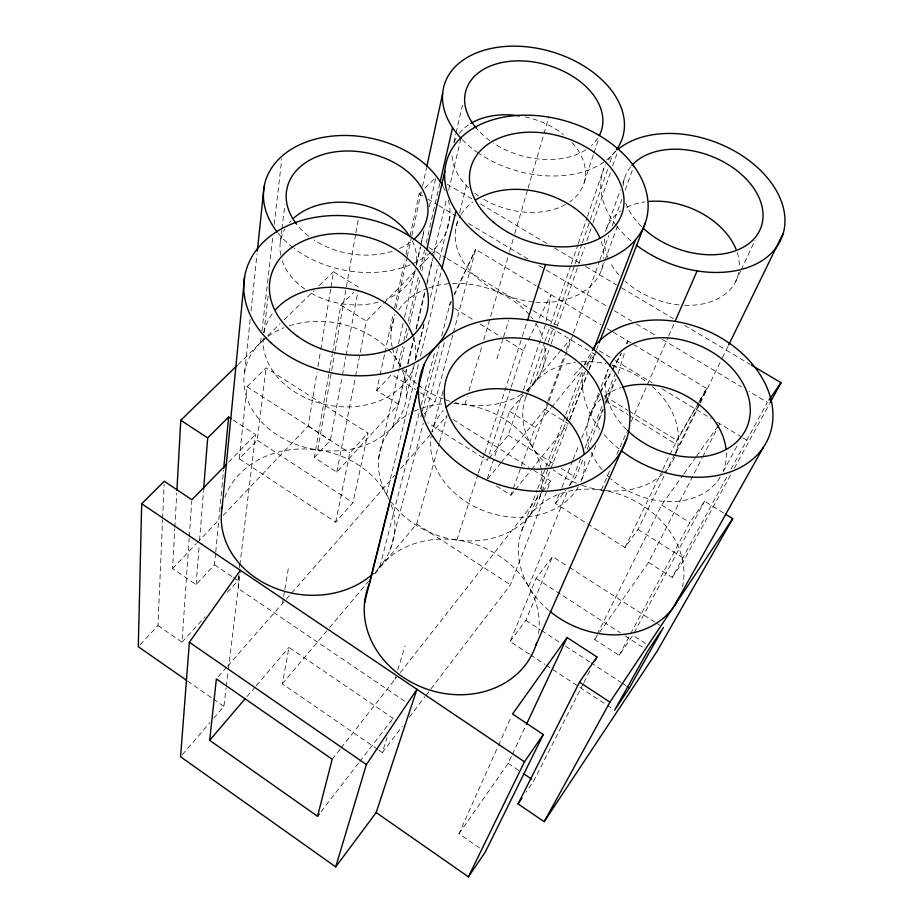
<?xml version="1.0" encoding="UTF-8"?>
<svg xmlns="http://www.w3.org/2000/svg" width="923" height="923" viewBox="0 0 923 923"><rect width="100%" height="100%" fill="white"/><g stroke="black" fill="none" stroke-linecap="round" stroke-linejoin="round"><path stroke-width="0.69" stroke-dasharray="4.62 3.46" d="M140.158 644.692L157.96 625.552L162.563 519.845M162.621 518.414L164.121 484.137M215.613 553.304L214.517 564.772L196.068 584.605L172.578 568.603L174.782 528.671M174.862 527.241L176.755 493.009M238.953 574.717L238.18 588.413L405.543 701.745M239.334 567.864L239.565 563.757M157.96 625.552L182.004 642.177L189.203 538.201M189.307 536.771L191.776 501.166M196.068 584.605L199.114 546.151M199.564 540.463L203.522 490.621M215.751 551.873L219.455 513.142M219.593 511.711L221.785 488.752M221.924 487.321L223.562 470.107M244.595 372.384L250.295 318.147M251.044 311.016L257.032 253.917M239.219 458.823L247.029 386.702L266.078 367.827L367.989 433.049L352.932 502.712L335.684 522.187L239.219 458.823L257.229 440.306L266.078 367.827M260.598 342.641L261.255 336.941M261.913 331.242L272.908 235.803M274.223 224.416L281.78 158.894M263.863 332.661L268.143 296.029M227.381 592.324L237.996 580.648L238.515 576.39M239.876 565.049L255.533 434.56L233.311 420.092M213.755 718.175L223.885 706.383L226.123 687.9M226.297 686.481L228.2 670.848M228.362 669.429L240.211 571.683M280.43 241.676L281.815 230.288M281.988 228.869L284.919 204.675M223.078 515.519L308.224 425.988L317.039 372.211M317.974 366.546L320.523 350.982M320.754 349.563L330.734 288.703M330.965 287.295L333.526 271.72L358.689 287.295L357.905 291.541M282.473 603.48L283.419 597.804M283.649 596.385L284.607 590.708M284.838 589.301L288.403 568.026M406.766 369.465L398.54 404.286L336.791 472.115L314.316 457.531L328.796 374.276M329.038 372.857L332.222 354.513M332.476 353.105L340.806 305.132L353.728 292.245M317.743 449.951L334.957 351.963M335.211 350.544L355.643 234.223M355.897 232.804L358.632 217.24M377.622 749.326L282.323 683.828L288.945 647.381L393.094 718.302L391.802 722.421M314.316 457.531L330.376 440.271L342.179 376.526M342.433 375.119L345.848 356.705M346.113 355.286L357.639 292.96M336.791 472.115L355.332 377.53M355.609 376.123L366.396 321.066L417.669 268.57M335.684 522.187L349.805 452.974L367.989 433.049M398.54 404.286L376.711 390.475L379.745 376.446M380.045 375.038L384.591 353.982M384.891 352.586L393.371 313.278M394.583 307.671L404.874 259.94M406.085 254.333L409.42 238.895M410.02 236.08L419.134 193.853L421.107 191.926M391.087 331.149L394.744 314.281M395.967 308.651L406.951 258.048M407.251 256.64L411.52 236.957M411.831 235.55L421.28 191.972M422.503 186.354L426.472 168.078M392.829 368.912L398.182 345.156M398.494 343.76L403.213 322.808M404.47 317.212L415.165 269.701M416.423 264.116L420.196 247.341M421.453 241.757L423.969 230.577M429.31 206.821L435.921 177.481M416.4 265.247L420.565 246.776M420.876 245.391L424.303 230.15M398.701 363.143L402.532 346.39M403.812 340.806L406.685 328.253M408.278 321.273L418.823 275.204M420.092 269.62L424.568 250.075M426.161 243.095L440.213 181.669M378.649 458.558L399.301 368.877M399.624 367.481L404.782 345.064M406.397 338.049L408.335 329.649M409.627 324.042L420.277 277.8M421.892 270.785L426.08 252.579M453.816 142.58L455.743 134.25M456.066 132.854L462.515 105.072M392.817 426.807L406.408 369.269M407.724 363.662L413.689 338.395M416.019 328.565L425.295 289.268M426.945 282.253L432.587 258.394M433.914 252.787L446.709 198.595M448.67 190.265L460.796 138.888M408.081 363.893L414.346 337.426M416.319 329.073L425.538 290.076M426.853 284.503L432.783 259.432M433.118 258.036L434.756 251.079L418.673 267.543M406.535 396.071L413.931 365.439M415.269 359.878L424.015 323.685M430.406 297.241L438.137 265.224M439.475 259.651L449.893 216.501M415.408 360.247L423.98 324.758M386.564 494.509L419.1 361.643M420.473 356.059L442.048 267.947M456.447 225.489L458.177 218.497M459.562 212.901L467.176 182.154M379.895 566.63L419.423 411.935M421.2 404.966L434.733 352.009M421.938 412.604L420.496 418.177L423.23 415.119M422.296 411.208L439.175 345.744M441.69 335.995L450.505 301.786M390.141 549.97L423.253 423.219M424.707 417.646L444.713 341.049M424.142 414.092L435.045 401.84L453.135 333.93M453.505 332.545L475.657 249.395L536.125 285.795M443.063 390.994L431.976 431.964A78.628 62.452 18.8 0 1 443.294 410.389M374.992 573.575L416.688 523.976L439.198 443.455M439.59 442.059L446.963 415.685L432.783 431.872M618.156 373.573L625.217 350.567M627.155 343.771L627.928 341.06L625.921 344.775L627.928 341.06M464.88 404.597L467.292 396.325M468.907 390.81L482.198 345.294M483.802 339.779L509.173 252.879M509.577 251.506L514.411 234.95M514.815 233.577L527.702 189.434M528.106 188.061L548.804 117.14M394.952 679.386L395.759 676.721M397.778 670.052L405.059 646.042M496.886 358.689L503.185 338.176M503.6 336.803L508.642 320.396M378.799 750.134L382.33 752.568L387.072 737.489M456.85 540.024L477.952 474.41M478.391 473.049L484.54 453.908M484.979 452.547L521.91 337.737M522.349 336.364L527.621 319.969M510.742 388.456L487.286 460.427L427.787 422.792M511.192 387.095L523.133 350.428L527.564 341.556M598.589 393.186L588.424 419.227A72.363 55.415 24.3 0 0 590.074 449.386M584.213 182.489L593.593 154.095M594.043 152.733L598.958 137.862M487.309 478.61L509.588 411.335L523.341 394.998M489.109 458.235L508.261 435.183L522.983 391.467M523.445 390.094L545.539 324.515L550.939 294.702L537.036 322.565M525.914 397.109L527.31 393.036M527.771 391.675L544.455 342.721M544.916 341.36L550.489 325.034M550.95 323.685L570.875 265.213M571.337 263.851L577.833 244.814M578.294 243.453L587.097 217.609M587.559 216.247L603.78 168.655M534.117 383.264L547.697 343.737M548.17 342.375L553.788 326.015M554.261 324.654L581.894 244.237M582.367 242.876L589.855 221.07M590.328 219.709L608.13 167.917M609.999 162.46L612.814 154.279M542.193 369.615L550.65 345.179M551.123 343.817L556.765 327.527M557.238 326.177L578.409 265.074M578.871 263.724L584.524 247.422M586.866 240.638L592.52 224.347M592.981 222.985L610.864 171.401M612.745 165.967L617.441 152.387M496.482 486.063L510.915 495.236L520.918 467.257M521.391 465.93L535.202 427.303L550.57 408.531M606.561 228.523L620.429 189.769M622.817 183.089L625.206 176.408M501.385 462.285L544.939 409.304L547.362 402.578M547.847 401.24L564.299 355.551M566.237 350.175L570.114 339.422L560.942 350.325M532.409 446.894L548.55 402.186M549.047 400.836L573.021 334.449M573.506 333.088L599.442 261.29M599.927 259.94L608.73 235.55M612.157 226.066L621.802 199.368M625.171 190.046L633.824 166.082M601.392 270.139L604.357 262.028M604.853 260.667L617.695 225.489M521.841 530.321L537.151 489.998M537.659 488.648L545.308 468.48M545.816 467.142L565.199 416.054M565.718 414.704L582.551 370.342M584.594 364.966L591.712 351.548M530.587 514.515L539.805 490.39M540.313 489.04L548.516 467.592M549.023 466.253L586.405 368.381M586.913 367.042L592.554 352.298M539.194 498.962L567.633 424.961M569.71 419.573L588.332 371.127M588.851 369.788L596.085 350.948M596.604 349.598L598.15 345.56M569.768 419.734L587.178 374.438M589.232 369.108L594.862 354.444L585.817 365.485M425.895 695.504L510.431 584.813L547.131 490.355M547.651 489.028L550.754 481.045L533.852 470.407M601.242 386.552L608.153 369.269L607.011 372.765A75.213 56.188 23.9 0 0 626.486 429.553M674.563 454.439L638.001 529.444L625.009 547.558L555.45 503.543L561.346 488.832M561.876 487.494L572.606 460.739M573.137 459.4L579.044 444.678M581.721 437.987L599.246 394.248M528.648 586.52L567.657 490.713M569.826 485.394L580.659 458.789M584.997 448.14L602.188 405.924M604.842 399.405L615.445 373.342M597.931 420.98L603.33 407.781M605.488 402.509L613.034 384.037M569.491 485.371L575.64 477.422L583.821 457.45M587.086 449.466L603.446 409.524M605.626 404.193L615.976 378.903M529.352 654.13L510.142 641.497L536.078 578.421L552.542 556.546L568.199 566.584M595.877 445.451L580.625 482.141A78.628 62.452 18.8 0 0 584.617 458.039M510.142 641.497L525.879 620.279L552.542 556.546M601.323 490.055L611.118 467.661M616.876 454.485L626.671 432.079M631.274 421.534L668.148 337.207M668.725 335.891L675.059 321.389M479.602 848.006L458.962 833.734L497.82 746.892M498.408 745.576L511.365 716.629M451.405 301.452L449.582 305.351L453.262 307.601M454.439 294.945L475.657 249.395L454.185 294.114M458.962 833.734L508.181 763.286L511.827 755.51M512.427 754.218L525.798 725.686M735.677 281.515L740.546 271.154M741.157 269.862L755.141 240.095M625.009 547.558L662.229 470.58M662.852 469.299L676.847 440.352L696.761 405.774M675.198 453.147L699.149 403.997M699.784 402.705L706.718 388.479L634.089 344.764M676.409 452.016L699.692 404.309M700.315 403.016L721.717 359.185M722.34 357.893L728.005 346.287M528.187 340.299L536.401 323.835M645.604 643.527L632.809 635.278L619.137 655.365L594.677 639.489L596.593 635.647M597.227 634.366L661.664 505.031L683.216 474.826M583.29 683.735L533.875 780.662L525.96 792.28M583.936 682.466L591.089 668.437M599.569 632.486L648.523 562.43L702.057 458.085M702.715 456.816L717.079 428.814M717.725 427.545L719.686 423.726M619.137 655.365L629.913 635.139M630.582 633.87L689.839 522.58L704.584 501.247L724.151 513.361M598.346 396.509L599.685 393.994M600.365 392.736L611.787 371.3M612.468 370.042L621.202 353.659M634.159 632.751L704.584 501.247M723.194 471.665L737.869 444.401M600.377 391.883L611.799 370.804M612.468 369.569L621.214 353.451M648.523 562.43L672.198 577.406L727.647 475.426M731.062 469.126L767.371 402.359L748.853 391.26M672.198 577.406L684.797 558.876L730.843 474.572M734.281 468.273L769.332 404.101M698.33 403.189L675.255 443.64L628.863 415.212M699.023 401.966L706.718 388.479L697.476 404.539M594.677 639.489L598.75 633.651M684.047 473.672L695.654 457.404M696.484 456.25L718.025 426.057M382.33 752.568L402.37 726.32M409.339 717.194L425.03 696.646M321.042 811.721L358.828 762.733M359.705 761.602L393.094 718.302M555.45 503.543L565.984 489.917M332.199 759.26L340.16 749.141M341.037 748.011L396.728 677.124M400.294 672.59L541.847 492.386M542.736 491.244L550.754 481.045M510.915 495.236L514.492 490.771M515.392 489.651L530.61 470.661M531.51 469.542L567.333 424.845M551.469 407.435L582.205 369.904M487.771 478.852L500.474 463.392M527.01 390.637L560.019 351.409M282.323 683.828L328.657 628.701M329.58 627.605L368.496 581.294M246.972 696.6L255.371 686.758M256.306 685.662L288.945 647.381M182.408 754.61L210.063 722.455M218.266 676.767L226.77 667.064M227.716 665.991L285.299 600.238M286.245 599.165L394.963 475.045M400.64 468.572L431.837 432.956M574.048 375.142L585.609 362.278A98.992 73.978 23.9 0 0 584.744 364.885M182.004 642.177L205.171 616.714M376.711 390.475L391.571 374.507L415.731 389.691M172.578 568.603L196.345 543.624M197.326 542.586L219.109 519.684M228.673 462.065L255.533 434.56M425.053 188.073L434.929 178.439M238.088 364.527L266.759 336.641M267.785 335.649L280.107 323.661M284.215 319.67L314.005 290.699M319.139 285.703L333.526 271.72M447.055 184.092L473.026 199.541M480.445 203.96L547.235 243.684M554.665 248.091L580.636 263.54M585.586 266.482L616.506 284.872M621.456 287.814L673.398 318.712M684.531 325.334L750.087 364.32M419.134 193.853L422.838 196.08M427.776 199.033L437.652 204.952M438.887 205.691L456.181 216.04M468.526 223.435L529.041 259.663M538.917 265.57L545.089 269.274M546.324 270.012L608.072 306.978M614.245 310.67L631.54 321.031M636.478 323.985L656.23 335.81M662.402 339.514L741.434 386.829M537.359 286.534L601.046 324.873M607.149 328.553L612.041 331.495M613.264 332.222L632.855 344.025M428.872 247.502L445.821 257.771M447.044 258.521L531.786 309.863M533.009 310.613L558.807 326.234M599.327 350.798L614.072 359.728M615.295 360.478L652.134 382.803M661.964 388.756L711.091 418.523M717.229 422.238L741.884 437.179M743.119 437.929L746.811 440.167M550.454 327.492L597.239 355.886M612.676 365.254L619.795 369.581M604.6 396.117L627.871 410.366M629.094 411.116L676.847 440.352M454.485 308.363L474.099 320.373M480.237 324.135L501.074 336.907M505.977 339.906L523.133 350.428M605.673 400.997L627.64 414.473M544.939 409.304L568.222 423.726M340.806 305.132L366.396 321.066M661.664 505.031L689.839 522.58M509.588 411.335L535.202 427.303M508.261 435.183L555.184 464.604M561.207 468.376L575.64 477.422M420.553 392.725L435.045 401.84M638.001 529.444L684.797 558.876M452.997 419.492L529.029 467.373M569.399 567.357L654.938 622.16M656.138 622.933L659.749 625.252M308.224 425.988L330.376 440.271M247.029 386.702L349.805 452.974M536.078 578.421L620.291 632.786M625.102 635.889L644.346 648.327M416.688 523.976L510.431 584.813M257.229 440.306L352.932 502.712M525.879 620.279L540.324 629.705M541.536 630.501L560.792 643.077M565.614 646.215L589.693 661.941M590.905 662.726L621.006 682.374M622.206 683.17L625.817 685.524M530.552 654.926L544.962 664.398M546.162 665.195L606.203 704.664M607.403 705.46L613.403 709.406M214.517 564.772L232.135 576.679M233.3 577.475L237.996 580.648M508.181 763.286L519.857 771.178M187.542 681.036L212.163 698.203M213.34 699.023L223.885 706.383M402.359 370.469A81.893 64.195 10.1 0 1 363.35 445.821A81.893 64.195 10.1 0 1 260.171 420.496A81.893 64.195 10.1 0 1 266.932 337.23M268.074 336.399A81.893 64.195 10.1 0 1 283.984 327.746M289.245 325.842A81.893 64.195 10.1 0 1 387.395 348.571M388.41 349.598A81.893 64.195 10.1 0 1 401.817 369.223M541.547 470.765A83.243 67.171 17 0 1 489.144 538.997A83.243 67.171 17 0 1 391.571 502.424M388.56 497.935A83.243 67.171 17 0 1 409.212 413.816M414.046 411.323A83.243 67.171 17 0 1 442.717 403.87M453.781 403.605A83.243 67.171 17 0 1 541.305 469.392M544.674 346.471A78.386 59.545 15.8 0 1 526.087 390.971M521.38 394.294A78.386 59.545 15.8 0 1 455.235 402.705M449.778 401.205A78.386 59.545 15.8 0 1 444.459 399.428M443.155 398.932A78.386 59.545 15.8 0 1 417.473 384.441M416.354 383.541A78.386 59.545 15.8 0 1 401.701 367.85M400.905 366.685A78.386 59.545 15.8 0 1 392.575 348.525M392.229 347.186A78.386 59.545 15.8 0 1 395.229 316.139M398.748 309.943A78.386 59.545 15.8 0 1 427.268 288.484M428.572 288.011A78.386 59.545 15.8 0 1 449.755 283.638M452.478 283.476A78.386 59.545 15.8 0 1 529.998 315.585M530.898 316.658A78.386 59.545 15.8 0 1 532.617 318.827M535.732 323.269A78.386 59.545 15.8 0 1 542.909 338.568M391.156 504.719A87.166 72.802 9.1 0 1 375.315 571.568M224.831 497.416A87.166 72.802 9.1 0 1 304.532 448.936A87.166 72.802 9.1 0 1 389.068 499.528M374.796 573.518A88.793 76.332 19.5 0 1 479.51 545.805A88.793 76.332 19.5 0 1 538.236 635.774M549 610.53A85.516 69.64 25.6 0 1 529.191 516.384A85.516 69.64 25.6 0 1 629.624 498.397A85.516 69.64 25.6 0 1 682.547 586.624M674.586 457.093A80.163 61.783 22 0 1 663.775 472.911M662.749 473.891A80.163 61.783 22 0 1 580.544 484.817M576.54 483.248A80.163 61.783 22 0 1 553.119 469.68M548.804 466.115A80.163 61.783 22 0 1 527.506 393.429M528.118 392.229A80.163 61.783 22 0 1 575.271 362.393M581.098 361.828A80.163 61.783 22 0 1 606.319 363.754M611.961 365.104A80.163 61.783 22 0 1 648.004 382.987M652.388 386.61A80.163 61.783 22 0 1 675.094 455.835M448.405 200.187A94.204 67.31 11.3 0 1 431.906 251.448M430.845 252.371A94.204 67.31 11.3 0 1 411.496 264.255M410.216 264.797A94.204 67.31 11.3 0 1 294.172 248.46M293.076 247.629A94.204 67.31 11.3 0 1 278.135 233.161M443.028 186.446A94.204 67.31 11.3 0 1 445.405 191.361M410.504 242.114A71.579 51.123 11.3 0 1 396.382 249.787M392.367 251.218A71.579 51.123 11.3 0 1 313.97 239.911M308.536 236.023A71.579 51.123 11.3 0 1 297.437 225.247M619.206 449.04A98.992 73.978 23.9 0 1 603.365 433.718M599.904 429.426A98.992 73.978 23.9 0 1 583.394 370.285M630.963 240.822A95.45 64.864 20.9 0 1 616.945 226.423M616.079 225.316A95.45 64.864 20.9 0 1 605.5 164.813M608.372 159.91A95.45 64.864 20.9 0 1 615.653 151.43M615.572 151.003A92.969 62.06 16 0 1 479.418 153.783M478.252 152.999A92.969 62.06 16 0 1 462.285 139.638M641.577 226.654A72.525 49.265 20.9 0 1 625.759 203.048M623.163 185.904A72.525 49.265 20.9 0 1 631.182 166.209M597.758 138.231A70.633 47.142 16 0 1 591.366 145.661M585.817 149.872A70.633 47.142 16 0 1 493.528 143.192M489.848 140.654A70.633 47.142 16 0 1 477.295 129.324M578.167 487.056A78.628 62.452 18.8 0 1 486.975 511.93A78.628 62.452 18.8 0 1 431.179 436.002M720.102 477.341A72.363 55.415 24.3 0 1 610.957 478.91M610.08 478.126A72.363 55.415 24.3 0 1 605.096 473.245M602.061 469.819A72.363 55.415 24.3 0 1 590.558 450.678M589.555 415.788A72.363 55.415 24.3 0 1 601.058 398.932M604.9 395.771A72.363 55.415 24.3 0 1 621.087 387.614M726.309 452.755A72.363 55.415 24.3 0 1 725.42 463.819L724.52 467.373A72.363 55.415 24.3 0 1 723.344 470.811M414.415 364.343A76.921 59.141 10.7 0 1 329.88 405.439A76.921 59.141 10.7 0 1 263.251 337.933M263.92 332.788A76.921 59.141 10.7 0 1 273.023 312.724M413.342 337.449A76.921 59.141 10.7 0 1 415.223 360.57M603.238 263.263A75.894 54.434 16.9 0 1 535.698 302.179M533.206 301.948A75.894 54.434 16.9 0 1 460.473 215.601M461.085 214.574A75.894 54.434 16.9 0 1 472.83 201.952M601.231 241.503A75.894 54.434 16.9 0 1 603.757 258.521M738.769 272.412A69.86 48.919 21.1 0 1 684.589 305.294M678.993 304.89A69.86 48.919 21.1 0 1 625.033 281.111M618.964 274.996A69.86 48.919 21.1 0 1 609.803 261.763M608.176 258.336A69.86 48.919 21.1 0 1 604.427 239.045M605.592 231.569A69.86 48.919 21.1 0 1 620.671 210.906M626.752 207.352A69.86 48.919 21.1 0 1 644.889 201.918M737.235 252.51A69.86 48.919 21.1 0 1 739.323 268.12M572.133 142.603A68.106 46.888 16 0 1 569.71 201.906M565.695 204.433A68.106 46.888 16 0 1 483.364 199.033M478.46 195.895A68.106 46.888 16 0 1 473.88 192.503M468.665 187.946A68.106 46.888 16 0 1 452.051 154.579M454.104 142.442A68.106 46.888 16 0 1 456.804 136.892M459.181 133.443A68.106 46.888 16 0 1 469.842 123.994M525.152 116.909A68.106 46.888 16 0 1 563.491 134.573M415.165 270.474A68.983 50.603 11 0 1 386.056 299.49M378.13 302.156A68.983 50.603 11 0 1 309.401 292.095M304.832 289.107A68.983 50.603 11 0 1 281.861 259.651M280.707 255.129A68.983 50.603 11 0 1 284.803 229.135M289.372 222.57A68.983 50.603 11 0 1 290.918 220.816M412.223 240.915A68.983 50.603 11 0 1 416.631 262.917"/><path stroke-width="1.38" d="M226.689 464.096L191.869 499.735L164.236 481.275L141.692 503.773L138.288 646.7L186.365 680.216M176.916 490.148L180.781 420.253L237.061 365.52M240.372 570.299L189.377 642.258L180.562 756.756L335.707 866.882L376.18 812.552L416.919 689.308L366.396 764.544L335.707 866.882M203.625 489.19L207.687 437.929L228.627 417.034L230.969 418.569M223.701 468.676L228.627 417.034M222.074 508.008L244.63 276.658M257.332 251.068L264.082 186.838M209.659 740.338L216.386 678.924L332.199 759.26L317.535 816.278L209.659 740.338L245.114 698.78M426.772 166.671L442.636 93.569M440.213 181.669L452.57 127.662M426.726 249.775L444.805 171.297M442.048 267.947L455.985 211.032M364.55 602.938L418.684 385.952M424.084 364.735L369.465 583.578A88.793 76.332 19.5 0 0 426.241 688.881A88.793 76.332 19.5 0 0 536.644 642.754M527.621 319.969L545.458 264.532M593.57 349.609L635.532 239.772M599.189 342.871L645.223 223.112A104.045 72.317 16.9 0 0 517.815 115.421A104.045 72.317 16.9 0 0 476.095 233.6A104.045 72.317 16.9 0 0 645.223 223.112M675.059 321.389L697.13 270.912M535.802 645.465L626.729 438.69M526.41 724.393L567.114 637.528L596.939 656.957L594.989 660.787M376.18 812.552L468.411 876.85L524.46 761.798L543.301 734.558L512.542 713.998L567.114 637.528M728.639 344.994L783.385 232.827M543.301 734.558L485.336 851.975L468.411 876.85M725.374 514.111L732.712 518.657L657.245 651.038L544.178 821.689L518.057 803.898L579.517 682.155L596.939 656.957M770.024 402.843L781.02 382.71L751.334 365.058M544.178 821.689L609.93 702.126L732.712 518.657M674.263 605.984L763.286 447.436M629.428 687.877L663.372 627.571L647.958 650.657L614.614 710.191L629.428 687.877L627.017 686.308M592.393 350.359L595.116 345.594A98.992 73.978 23.9 0 1 728.282 342.479A98.992 73.978 23.9 0 1 756.548 455.616A98.992 73.978 23.9 0 1 621.387 450.747M518.057 803.898L522.014 798.095M768.974 400.04L781.02 382.71M317.535 816.278L319.289 814.005M180.781 420.253L207.687 437.929M579.517 682.155L609.93 702.126M141.692 503.773L524.46 761.798M523.364 773.555L531.533 779.081M189.377 642.258L366.396 764.544M373.319 573.46A87.166 72.802 9.1 0 1 270.474 586.197A87.166 72.802 9.1 0 1 222.581 505.343M679.04 597.319A85.516 69.64 25.6 0 1 550.096 611.441M277.246 232.031A94.204 67.31 11.3 0 1 313.601 139.615A94.204 67.31 11.3 0 1 442.359 185.235M296.595 224.197A71.579 51.123 11.3 0 1 312.932 158.444A71.579 51.123 11.3 0 1 406.697 170.94A71.579 51.123 11.3 0 1 413.469 239.761M627.34 430.383A75.213 56.188 23.9 0 0 698.549 457.023A75.213 56.188 23.9 0 0 748.541 422.642L749.43 419.042A75.213 56.188 23.9 0 0 695.619 344.037A75.213 56.188 23.9 0 0 609.584 365.9M617.718 149.618A95.45 64.864 20.9 0 1 747.272 159.206A95.45 64.864 20.9 0 1 766.367 257.609A95.45 64.864 20.9 0 1 636.259 245.091M461.281 138.588A92.969 62.06 16 0 1 467.05 57.561A92.969 62.06 16 0 1 583.947 66.052A92.969 62.06 16 0 1 616.414 149.861M631.909 165.379A72.525 49.265 20.9 0 1 732.758 167.582A72.525 49.265 20.9 0 1 746.684 245.114A72.525 49.265 20.9 0 1 643.193 228.2M476.418 128.309A70.633 47.142 16 0 1 524.437 61.033A70.633 47.142 16 0 1 599.339 135.508M446.178 407.366A78.628 62.452 18.8 0 1 527.483 393.786A78.628 62.452 18.8 0 1 584.132 453.862M622.379 387.222A72.363 55.415 24.3 0 1 726.02 448.982M275.608 309.609A76.921 59.141 10.7 0 1 350.913 289.049A76.921 59.141 10.7 0 1 412.904 336.18M476.049 199.749A75.894 54.434 16.9 0 1 599.835 237.88M648.904 201.456A69.86 48.919 21.1 0 1 736 249.152M470.834 123.382A68.106 46.888 16 0 1 519.487 115.871M293.456 218.324A68.983 50.603 11 0 1 409.881 236.68M433.372 437.121A107.968 83.635 18.7 0 0 616.472 458.269A107.968 83.635 18.7 0 0 522.718 319.3A107.968 83.635 18.7 0 0 433.372 437.121M270.751 342.56A105.51 79.02 11 0 0 447.99 328.507A105.51 79.02 11 0 0 326.477 215.936A105.51 79.02 11 0 0 270.751 342.56M464.5 438.944A82.032 63.525 18.7 0 0 600.781 433.66A82.032 63.525 18.7 0 0 508.435 337.91A82.032 63.525 18.7 0 0 464.5 438.944M296.779 335.741A80.163 60.018 11 0 0 426.957 312.47A80.163 60.018 11 0 0 322.935 235.042A80.163 60.018 11 0 0 296.779 335.741M492.813 221.67A79.043 54.93 16.9 0 0 621.64 214.655A79.043 54.93 16.9 0 0 525.718 132.324A79.043 54.93 16.9 0 0 492.813 221.67"/></g></svg>
